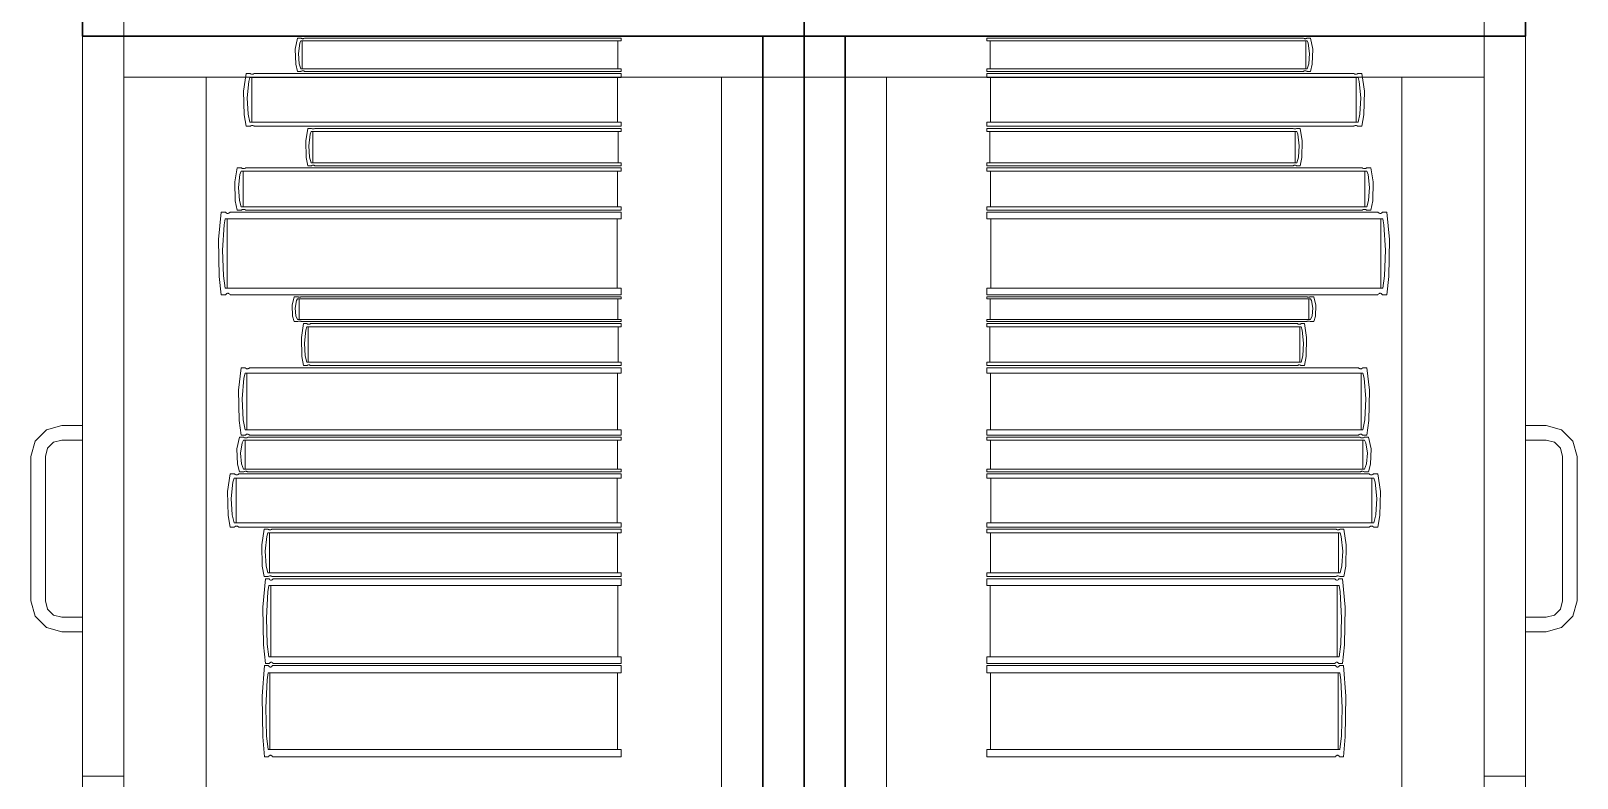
# Model space of a CAD drawing. Header units: inches. Extents: x -38 to 5698, y -33 to 92.
# Drawn here: x 110.188 to 110.938, y 11.752 to 12.115 of the extents above; entities that cross this region are included whole.
import ezdxf

# ---------------------------------------------------------------- set-up
doc = ezdxf.new("R2010")
doc.units = ezdxf.units.IN
doc.header["$MEASUREMENT"] = 0
doc.set_wipeout_variables(frame=1)
doc.linetypes.add('Wipeout_Contour', pattern=[1, 0, -1])
doc.layers.add('Interior - Mobiliario', color=7, linetype='Continuous')

msp = doc.modelspace()

# ---------------------------------------------------------------- linework, layer by layer
at = {"layer": 'Interior - Mobiliario', "color": 175, "linetype": 'Continuous', "lineweight": 13}
for p, q in [((110.23316, 10.65244), (110.23316, 12.11244)), ((110.23316, 12.11244), (110.54316, 12.11244)), ((110.31659, 12.09886), (110.3164, 12.10606)), ((110.54316, 12.11244), (110.54316, 10.65244)), ((110.58316, 12.11244), (110.58316, 10.65244)), ((110.89316, 12.11244), (110.58316, 12.11244)), ((110.80973, 12.09886), (110.80992, 12.10606)), ((110.89316, 10.65244), (110.89316, 12.11244)), ((110.31745, 12.09532), (110.31659, 12.09886)), ((110.3179, 12.10398), (110.3183, 12.09902)), ((110.3183, 12.09902), (110.31902, 12.09661)), ((110.80802, 12.09902), (110.8073, 12.09661)), ((110.80842, 12.10398), (110.80802, 12.09902)), ((110.80887, 12.09532), (110.80973, 12.09886)), ((110.23316, 10.67244), (110.23316, 12.09244)), ((110.23316, 12.09244), (110.27316, 12.09244)), ((110.27316, 12.09244), (110.52316, 12.09244)), ((110.27316, 12.09244), (110.27316, 10.67244)), ((110.29129, 12.08577), (110.29252, 12.09432)), ((110.29252, 12.09432), (110.29449, 12.09432)), ((110.2938, 12.09032), (110.29304, 12.08246)), ((110.29434, 12.09227), (110.2938, 12.09032)), ((110.4745, 12.09227), (110.29434, 12.09227)), ((110.29449, 12.09432), (110.29464, 12.09418)), ((110.29464, 12.09418), (110.29488, 12.09404)), ((110.29488, 12.09404), (110.29513, 12.09394)), ((110.29513, 12.09394), (110.2954, 12.09389)), ((110.29525, 12.07072), (110.29525, 12.09227)), ((110.2954, 12.09389), (110.29567, 12.0939)), ((110.29567, 12.0939), (110.29593, 12.09396)), ((110.29593, 12.09396), (110.29618, 12.09407)), ((110.29618, 12.09407), (110.29641, 12.09422)), ((110.29641, 12.09422), (110.29651, 12.09432)), ((110.29651, 12.09432), (110.4745, 12.09432)), ((110.31916, 12.09532), (110.31745, 12.09532)), ((110.31902, 12.09661), (110.4745, 12.09661)), ((110.31924, 12.09538), (110.31916, 12.09532)), ((110.31944, 12.09548), (110.31924, 12.09538)), ((110.31966, 12.09555), (110.31944, 12.09548)), ((110.31989, 12.09559), (110.31966, 12.09555)), ((110.32012, 12.09559), (110.31989, 12.09559)), ((110.32035, 12.09556), (110.32012, 12.09559)), ((110.32057, 12.0955), (110.32035, 12.09556)), ((110.32077, 12.09541), (110.32057, 12.0955)), ((110.3209, 12.09532), (110.32077, 12.09541)), ((110.4745, 12.09532), (110.3209, 12.09532)), ((110.47268, 12.09227), (110.47268, 12.07072)), ((110.4745, 12.09661), (110.4745, 12.09532)), ((110.4745, 12.09432), (110.4745, 12.09227)), ((110.52316, 10.67244), (110.52316, 12.09244)), ((110.60316, 10.67244), (110.60316, 12.09244)), ((110.85316, 12.09244), (110.60316, 12.09244)), ((110.8073, 12.09661), (110.65182, 12.09661)), ((110.65182, 12.09661), (110.65182, 12.09532)), ((110.65182, 12.09532), (110.80542, 12.09532)), ((110.82981, 12.09432), (110.65182, 12.09432)), ((110.65182, 12.09432), (110.65182, 12.09227)), ((110.65182, 12.09227), (110.83198, 12.09227)), ((110.65364, 12.09227), (110.65364, 12.07072)), ((110.80542, 12.09532), (110.80555, 12.09541)), ((110.80555, 12.09541), (110.80575, 12.0955)), ((110.80575, 12.0955), (110.80597, 12.09556)), ((110.80597, 12.09556), (110.8062, 12.09559)), ((110.8062, 12.09559), (110.80643, 12.09559)), ((110.80643, 12.09559), (110.80666, 12.09555)), ((110.80666, 12.09555), (110.80688, 12.09548)), ((110.80688, 12.09548), (110.80708, 12.09538)), ((110.80708, 12.09538), (110.80716, 12.09532)), ((110.80716, 12.09532), (110.80887, 12.09532)), ((110.82991, 12.09422), (110.82981, 12.09432)), ((110.83014, 12.09407), (110.82991, 12.09422)), ((110.83039, 12.09396), (110.83014, 12.09407)), ((110.83065, 12.0939), (110.83039, 12.09396)), ((110.83092, 12.09389), (110.83065, 12.0939)), ((110.83119, 12.09394), (110.83092, 12.09389)), ((110.83107, 12.07072), (110.83107, 12.09227)), ((110.83144, 12.09404), (110.83119, 12.09394)), ((110.83168, 12.09418), (110.83144, 12.09404)), ((110.83183, 12.09432), (110.83168, 12.09418)), ((110.8338, 12.09432), (110.83183, 12.09432)), ((110.83198, 12.09227), (110.83252, 12.09032)), ((110.83252, 12.09032), (110.83328, 12.08246)), ((110.83503, 12.08577), (110.8338, 12.09432)), ((110.89316, 12.09244), (110.85316, 12.09244)), ((110.85316, 12.09244), (110.85316, 10.67244)), ((110.89316, 10.67244), (110.89316, 12.09244)), ((110.29152, 12.07429), (110.29129, 12.08577)), ((110.8348, 12.07429), (110.83503, 12.08577)), ((110.29304, 12.08246), (110.2935, 12.07456)), ((110.83328, 12.08246), (110.83282, 12.07456)), ((110.29252, 12.06867), (110.29152, 12.07429)), ((110.29449, 12.06867), (110.29252, 12.06867)), ((110.2935, 12.07456), (110.29434, 12.07072)), ((110.29434, 12.07072), (110.4745, 12.07072)), ((110.2946, 12.06877), (110.29449, 12.06867)), ((110.29483, 12.06892), (110.2946, 12.06877)), ((110.29508, 12.06903), (110.29483, 12.06892)), ((110.29534, 12.06909), (110.29508, 12.06903)), ((110.29561, 12.0691), (110.29534, 12.06909)), ((110.29587, 12.06905), (110.29561, 12.0691)), ((110.29613, 12.06895), (110.29587, 12.06905)), ((110.29636, 12.06881), (110.29613, 12.06895)), ((110.29651, 12.06867), (110.29636, 12.06881)), ((110.4745, 12.06867), (110.29651, 12.06867)), ((110.32153, 12.0616), (110.32255, 12.06767)), ((110.32255, 12.06767), (110.3242, 12.06767)), ((110.3242, 12.06767), (110.32433, 12.06757)), ((110.32433, 12.06757), (110.32452, 12.06747)), ((110.32561, 12.06749), (110.3258, 12.0676)), ((110.3258, 12.0676), (110.32589, 12.06767)), ((110.32589, 12.06767), (110.4745, 12.06767)), ((110.4745, 12.07072), (110.4745, 12.06867)), ((110.4745, 12.06767), (110.4745, 12.06621)), ((110.83198, 12.07072), (110.65182, 12.07072)), ((110.65182, 12.07072), (110.65182, 12.06867)), ((110.65182, 12.06867), (110.82981, 12.06867)), ((110.80043, 12.06767), (110.65182, 12.06767)), ((110.65182, 12.06767), (110.65182, 12.06621)), ((110.80052, 12.0676), (110.80043, 12.06767)), ((110.80071, 12.06749), (110.80052, 12.0676)), ((110.80199, 12.06757), (110.8018, 12.06747)), ((110.80212, 12.06767), (110.80199, 12.06757)), ((110.80377, 12.06767), (110.80212, 12.06767)), ((110.80479, 12.0616), (110.80377, 12.06767)), ((110.82981, 12.06867), (110.82996, 12.06881)), ((110.82996, 12.06881), (110.83019, 12.06895)), ((110.83019, 12.06895), (110.83045, 12.06905)), ((110.83045, 12.06905), (110.83071, 12.0691)), ((110.83071, 12.0691), (110.83098, 12.06909)), ((110.83098, 12.06909), (110.83124, 12.06903)), ((110.83124, 12.06903), (110.83149, 12.06892)), ((110.83149, 12.06892), (110.83172, 12.06877)), ((110.83172, 12.06877), (110.83183, 12.06867)), ((110.83183, 12.06867), (110.8338, 12.06867)), ((110.83282, 12.07456), (110.83198, 12.07072)), ((110.8338, 12.06867), (110.8348, 12.07429)), ((110.32172, 12.05346), (110.32153, 12.0616)), ((110.32362, 12.06483), (110.32299, 12.05925)), ((110.32407, 12.06621), (110.32362, 12.06483)), ((110.4745, 12.06621), (110.32407, 12.06621)), ((110.32452, 12.06747), (110.32474, 12.0674)), ((110.32474, 12.0674), (110.32496, 12.06736)), ((110.32483, 12.05093), (110.32483, 12.06621)), ((110.32496, 12.06736), (110.32518, 12.06737)), ((110.32518, 12.06737), (110.3254, 12.06741)), ((110.3254, 12.06741), (110.32561, 12.06749)), ((110.47298, 12.06621), (110.47298, 12.05093)), ((110.65182, 12.06621), (110.80225, 12.06621)), ((110.65334, 12.06621), (110.65334, 12.05093)), ((110.80092, 12.06741), (110.80071, 12.06749)), ((110.80114, 12.06737), (110.80092, 12.06741)), ((110.80136, 12.06736), (110.80114, 12.06737)), ((110.80158, 12.0674), (110.80136, 12.06736)), ((110.80149, 12.05093), (110.80149, 12.06621)), ((110.8018, 12.06747), (110.80158, 12.0674)), ((110.80225, 12.06621), (110.8027, 12.06483)), ((110.8027, 12.06483), (110.80333, 12.05925)), ((110.8046, 12.05346), (110.80479, 12.0616)), ((110.32255, 12.04947), (110.32172, 12.05346)), ((110.32299, 12.05925), (110.32337, 12.05365)), ((110.32337, 12.05365), (110.32407, 12.05093)), ((110.80295, 12.05365), (110.80225, 12.05093)), ((110.80333, 12.05925), (110.80295, 12.05365)), ((110.80377, 12.04947), (110.8046, 12.05346)), ((110.28701, 12.04165), (110.28826, 12.04847)), ((110.28826, 12.04847), (110.29029, 12.04847)), ((110.28957, 12.04529), (110.2888, 12.03902)), ((110.29013, 12.04684), (110.28957, 12.04529)), ((110.4745, 12.04684), (110.29013, 12.04684)), ((110.29029, 12.04847), (110.29044, 12.04836)), ((110.29044, 12.04836), (110.29068, 12.04825)), ((110.29068, 12.04825), (110.29094, 12.04817)), ((110.29094, 12.04817), (110.29121, 12.04813)), ((110.29106, 12.02966), (110.29106, 12.04684)), ((110.29121, 12.04813), (110.29149, 12.04814)), ((110.29149, 12.04814), (110.29176, 12.04818)), ((110.29176, 12.04818), (110.29201, 12.04827)), ((110.29201, 12.04827), (110.29225, 12.0484)), ((110.29225, 12.0484), (110.29235, 12.04847)), ((110.29235, 12.04847), (110.4745, 12.04847)), ((110.3242, 12.04947), (110.32255, 12.04947)), ((110.32407, 12.05093), (110.4745, 12.05093)), ((110.32429, 12.04954), (110.3242, 12.04947)), ((110.32448, 12.04966), (110.32429, 12.04954)), ((110.32469, 12.04973), (110.32448, 12.04966)), ((110.32491, 12.04977), (110.32469, 12.04973)), ((110.32513, 12.04978), (110.32491, 12.04977)), ((110.32535, 12.04975), (110.32513, 12.04978)), ((110.32556, 12.04968), (110.32535, 12.04975)), ((110.32576, 12.04957), (110.32556, 12.04968)), ((110.32589, 12.04947), (110.32576, 12.04957)), ((110.4745, 12.04947), (110.32589, 12.04947)), ((110.47264, 12.04684), (110.47264, 12.02966)), ((110.4745, 12.05093), (110.4745, 12.04947)), ((110.4745, 12.04847), (110.4745, 12.04684)), ((110.80225, 12.05093), (110.65182, 12.05093)), ((110.65182, 12.05093), (110.65182, 12.04947)), ((110.65182, 12.04947), (110.80043, 12.04947)), ((110.83397, 12.04847), (110.65182, 12.04847)), ((110.65182, 12.04847), (110.65182, 12.04684)), ((110.65182, 12.04684), (110.83619, 12.04684)), ((110.65368, 12.04684), (110.65368, 12.02966)), ((110.80043, 12.04947), (110.80056, 12.04957)), ((110.80056, 12.04957), (110.80076, 12.04968)), ((110.80076, 12.04968), (110.80097, 12.04975)), ((110.80097, 12.04975), (110.80119, 12.04978)), ((110.80119, 12.04978), (110.80141, 12.04977)), ((110.80141, 12.04977), (110.80163, 12.04973)), ((110.80163, 12.04973), (110.80184, 12.04966)), ((110.80184, 12.04966), (110.80203, 12.04954)), ((110.80203, 12.04954), (110.80212, 12.04947)), ((110.80212, 12.04947), (110.80377, 12.04947)), ((110.83407, 12.0484), (110.83397, 12.04847)), ((110.83431, 12.04827), (110.83407, 12.0484)), ((110.83456, 12.04818), (110.83431, 12.04827)), ((110.83483, 12.04814), (110.83456, 12.04818)), ((110.83511, 12.04813), (110.83483, 12.04814)), ((110.83538, 12.04817), (110.83511, 12.04813)), ((110.83526, 12.02966), (110.83526, 12.04684)), ((110.83564, 12.04825), (110.83538, 12.04817)), ((110.83588, 12.04836), (110.83564, 12.04825)), ((110.83603, 12.04847), (110.83588, 12.04836)), ((110.83806, 12.04847), (110.83603, 12.04847)), ((110.83619, 12.04684), (110.83675, 12.04529)), ((110.83675, 12.04529), (110.83752, 12.03902)), ((110.83931, 12.04165), (110.83806, 12.04847)), ((110.28724, 12.03251), (110.28701, 12.04165)), ((110.2888, 12.03902), (110.28927, 12.03272)), ((110.83752, 12.03902), (110.83705, 12.03272)), ((110.83908, 12.03251), (110.83931, 12.04165)), ((110.28826, 12.02802), (110.28724, 12.03251)), ((110.28927, 12.03272), (110.29013, 12.02966)), ((110.83705, 12.03272), (110.83619, 12.02966)), ((110.83806, 12.02802), (110.83908, 12.03251)), ((110.27919, 12.01367), (110.28049, 12.02702)), ((110.28049, 12.02702), (110.2826, 12.02702)), ((110.28243, 12.02382), (110.28186, 12.02078)), ((110.4745, 12.02382), (110.28243, 12.02382)), ((110.2826, 12.02702), (110.28276, 12.02681)), ((110.28276, 12.02681), (110.28301, 12.02658)), ((110.28301, 12.02658), (110.28328, 12.02643)), ((110.28328, 12.02643), (110.28357, 12.02636)), ((110.2834, 11.99018), (110.2834, 12.02382)), ((110.28357, 12.02636), (110.28385, 12.02636)), ((110.28385, 12.02636), (110.28413, 12.02646)), ((110.28413, 12.02646), (110.2844, 12.02663)), ((110.2844, 12.02663), (110.28464, 12.02687)), ((110.28464, 12.02687), (110.28475, 12.02702)), ((110.28475, 12.02702), (110.4745, 12.02702)), ((110.29029, 12.02802), (110.28826, 12.02802)), ((110.29013, 12.02966), (110.4745, 12.02966)), ((110.29039, 12.0281), (110.29029, 12.02802)), ((110.29063, 12.02823), (110.29039, 12.0281)), ((110.29088, 12.02832), (110.29063, 12.02823)), ((110.29115, 12.02836), (110.29088, 12.02832)), ((110.29143, 12.02837), (110.29115, 12.02836)), ((110.2917, 12.02833), (110.29143, 12.02837)), ((110.29196, 12.02825), (110.2917, 12.02833)), ((110.2922, 12.02813), (110.29196, 12.02825)), ((110.29235, 12.02802), (110.2922, 12.02813)), ((110.4745, 12.02802), (110.29235, 12.02802)), ((110.47256, 12.02382), (110.47256, 11.99018)), ((110.4745, 12.02966), (110.4745, 12.02802)), ((110.4745, 12.02702), (110.4745, 12.02382)), ((110.83619, 12.02966), (110.65182, 12.02966)), ((110.65182, 12.02966), (110.65182, 12.02802)), ((110.65182, 12.02802), (110.83397, 12.02802)), ((110.84157, 12.02702), (110.65182, 12.02702)), ((110.65182, 12.02702), (110.65182, 12.02382)), ((110.65182, 12.02382), (110.84389, 12.02382)), ((110.65376, 12.02382), (110.65376, 11.99018)), ((110.83397, 12.02802), (110.83412, 12.02813)), ((110.83412, 12.02813), (110.83436, 12.02825)), ((110.83436, 12.02825), (110.83462, 12.02833)), ((110.83462, 12.02833), (110.83489, 12.02837)), ((110.83489, 12.02837), (110.83517, 12.02836)), ((110.83517, 12.02836), (110.83544, 12.02832)), ((110.83544, 12.02832), (110.83569, 12.02823)), ((110.83569, 12.02823), (110.83593, 12.0281)), ((110.83593, 12.0281), (110.83603, 12.02802)), ((110.83603, 12.02802), (110.83806, 12.02802)), ((110.84168, 12.02687), (110.84157, 12.02702)), ((110.84192, 12.02663), (110.84168, 12.02687)), ((110.84219, 12.02646), (110.84192, 12.02663)), ((110.84247, 12.02636), (110.84219, 12.02646)), ((110.84275, 12.02636), (110.84247, 12.02636)), ((110.84304, 12.02643), (110.84275, 12.02636)), ((110.84292, 11.99018), (110.84292, 12.02382)), ((110.84331, 12.02658), (110.84304, 12.02643)), ((110.84356, 12.02681), (110.84331, 12.02658)), ((110.84372, 12.02702), (110.84356, 12.02681)), ((110.84583, 12.02702), (110.84372, 12.02702)), ((110.84389, 12.02382), (110.84446, 12.02078)), ((110.84713, 12.01367), (110.84583, 12.02702)), ((110.28186, 12.02078), (110.28105, 12.0085)), ((110.84446, 12.02078), (110.84527, 12.0085)), ((110.27943, 11.99576), (110.27919, 12.01367)), ((110.28105, 12.0085), (110.28154, 11.99617)), ((110.84527, 12.0085), (110.84478, 11.99617)), ((110.84689, 11.99576), (110.84713, 12.01367)), ((110.28049, 11.98697), (110.27943, 11.99576)), ((110.28154, 11.99617), (110.28243, 11.99018)), ((110.84478, 11.99617), (110.84389, 11.99018)), ((110.84583, 11.98697), (110.84689, 11.99576)), ((110.2826, 11.98697), (110.28049, 11.98697)), ((110.28243, 11.99018), (110.4745, 11.99018)), ((110.28271, 11.98713), (110.2826, 11.98697)), ((110.28296, 11.98737), (110.28271, 11.98713)), ((110.28322, 11.98754), (110.28296, 11.98737)), ((110.2835, 11.98763), (110.28322, 11.98754)), ((110.28379, 11.98764), (110.2835, 11.98763)), ((110.28407, 11.98757), (110.28379, 11.98764)), ((110.28434, 11.98742), (110.28407, 11.98757)), ((110.28459, 11.98719), (110.28434, 11.98742)), ((110.28475, 11.98697), (110.28459, 11.98719)), ((110.4745, 11.98697), (110.28475, 11.98697)), ((110.31481, 11.98196), (110.31588, 11.98597)), ((110.31588, 11.98597), (110.3176, 11.98597)), ((110.31746, 11.98501), (110.31699, 11.9841)), ((110.4745, 11.98501), (110.31746, 11.98501)), ((110.3176, 11.98597), (110.31773, 11.98591)), ((110.31773, 11.98591), (110.31794, 11.98584)), ((110.31794, 11.98584), (110.31816, 11.98579)), ((110.31816, 11.98579), (110.31839, 11.98577)), ((110.31826, 11.9749), (110.31826, 11.98501)), ((110.31839, 11.98577), (110.31862, 11.98577)), ((110.31862, 11.98577), (110.31885, 11.9858)), ((110.31885, 11.9858), (110.31907, 11.98585)), ((110.31907, 11.98585), (110.31927, 11.98592)), ((110.31927, 11.98592), (110.31936, 11.98597)), ((110.31936, 11.98597), (110.4745, 11.98597)), ((110.47292, 11.98501), (110.47292, 11.9749)), ((110.4745, 11.99018), (110.4745, 11.98697)), ((110.4745, 11.98597), (110.4745, 11.98501)), ((110.84389, 11.99018), (110.65182, 11.99018)), ((110.65182, 11.99018), (110.65182, 11.98697)), ((110.65182, 11.98697), (110.84157, 11.98697)), ((110.80696, 11.98597), (110.65182, 11.98597)), ((110.65182, 11.98597), (110.65182, 11.98501)), ((110.65182, 11.98501), (110.80886, 11.98501)), ((110.6534, 11.98501), (110.6534, 11.9749)), ((110.80705, 11.98592), (110.80696, 11.98597)), ((110.80725, 11.98585), (110.80705, 11.98592)), ((110.80747, 11.9858), (110.80725, 11.98585)), ((110.8077, 11.98577), (110.80747, 11.9858)), ((110.80793, 11.98577), (110.8077, 11.98577)), ((110.80816, 11.98579), (110.80793, 11.98577)), ((110.80806, 11.9749), (110.80806, 11.98501)), ((110.80838, 11.98584), (110.80816, 11.98579)), ((110.80859, 11.98591), (110.80838, 11.98584)), ((110.80872, 11.98597), (110.80859, 11.98591)), ((110.81044, 11.98597), (110.80872, 11.98597)), ((110.80886, 11.98501), (110.80933, 11.9841)), ((110.81151, 11.98196), (110.81044, 11.98597)), ((110.84157, 11.98697), (110.84173, 11.98719)), ((110.84173, 11.98719), (110.84198, 11.98742)), ((110.84198, 11.98742), (110.84225, 11.98757)), ((110.84225, 11.98757), (110.84253, 11.98764)), ((110.84253, 11.98764), (110.84282, 11.98763)), ((110.84282, 11.98763), (110.8431, 11.98754)), ((110.8431, 11.98754), (110.84336, 11.98737)), ((110.84336, 11.98737), (110.84361, 11.98713)), ((110.84361, 11.98713), (110.84372, 11.98697)), ((110.84372, 11.98697), (110.84583, 11.98697)), ((110.31501, 11.97657), (110.31481, 11.98196)), ((110.31699, 11.9841), (110.31633, 11.9804)), ((110.31633, 11.9804), (110.31673, 11.9767)), ((110.80933, 11.9841), (110.80999, 11.9804)), ((110.80999, 11.9804), (110.80959, 11.9767)), ((110.81131, 11.97657), (110.81151, 11.98196)), ((110.31588, 11.97393), (110.31501, 11.97657)), ((110.3176, 11.97393), (110.31588, 11.97393)), ((110.31673, 11.9767), (110.31746, 11.9749)), ((110.31746, 11.9749), (110.4745, 11.9749)), ((110.31769, 11.97398), (110.3176, 11.97393)), ((110.31789, 11.97405), (110.31769, 11.97398)), ((110.31811, 11.9741), (110.31789, 11.97405)), ((110.31834, 11.97413), (110.31811, 11.9741)), ((110.31857, 11.97413), (110.31834, 11.97413)), ((110.3188, 11.97411), (110.31857, 11.97413)), ((110.31902, 11.97407), (110.3188, 11.97411)), ((110.31923, 11.974), (110.31902, 11.97407)), ((110.31936, 11.97393), (110.31923, 11.974)), ((110.31935, 11.96614), (110.32039, 11.97293)), ((110.4745, 11.97393), (110.31936, 11.97393)), ((110.32039, 11.97293), (110.32206, 11.97293)), ((110.32193, 11.9713), (110.32147, 11.96976)), ((110.4745, 11.9713), (110.32193, 11.9713)), ((110.32206, 11.97293), (110.32219, 11.97282)), ((110.32219, 11.97282), (110.32239, 11.97271)), ((110.32239, 11.97271), (110.32261, 11.97263)), ((110.32261, 11.97263), (110.32283, 11.97259)), ((110.3227, 11.95418), (110.3227, 11.9713)), ((110.32283, 11.97259), (110.32306, 11.9726)), ((110.32306, 11.9726), (110.32328, 11.97264)), ((110.32328, 11.97264), (110.32349, 11.97273)), ((110.32349, 11.97273), (110.32369, 11.97285)), ((110.32369, 11.97285), (110.32377, 11.97293)), ((110.32377, 11.97293), (110.4745, 11.97293)), ((110.47296, 11.9713), (110.47296, 11.95418)), ((110.4745, 11.9749), (110.4745, 11.97393)), ((110.4745, 11.97293), (110.4745, 11.9713)), ((110.80886, 11.9749), (110.65182, 11.9749)), ((110.65182, 11.9749), (110.65182, 11.97393)), ((110.65182, 11.97393), (110.80696, 11.97393)), ((110.80255, 11.97293), (110.65182, 11.97293)), ((110.65182, 11.97293), (110.65182, 11.9713)), ((110.65182, 11.9713), (110.80439, 11.9713)), ((110.65336, 11.9713), (110.65336, 11.95418)), ((110.80263, 11.97285), (110.80255, 11.97293)), ((110.80283, 11.97273), (110.80263, 11.97285)), ((110.80304, 11.97264), (110.80283, 11.97273)), ((110.80326, 11.9726), (110.80304, 11.97264)), ((110.80349, 11.97259), (110.80326, 11.9726)), ((110.80371, 11.97263), (110.80349, 11.97259)), ((110.80362, 11.95418), (110.80362, 11.9713)), ((110.80393, 11.97271), (110.80371, 11.97263)), ((110.80413, 11.97282), (110.80393, 11.97271)), ((110.80426, 11.97293), (110.80413, 11.97282)), ((110.80593, 11.97293), (110.80426, 11.97293)), ((110.80439, 11.9713), (110.80485, 11.96976)), ((110.80697, 11.96614), (110.80593, 11.97293)), ((110.80696, 11.97393), (110.80709, 11.974)), ((110.80709, 11.974), (110.8073, 11.97407)), ((110.8073, 11.97407), (110.80752, 11.97411)), ((110.80752, 11.97411), (110.80775, 11.97413)), ((110.80775, 11.97413), (110.80798, 11.97413)), ((110.80798, 11.97413), (110.80821, 11.9741)), ((110.80821, 11.9741), (110.80843, 11.97405)), ((110.80843, 11.97405), (110.80863, 11.97398)), ((110.80863, 11.97398), (110.80872, 11.97393)), ((110.80872, 11.97393), (110.81044, 11.97393)), ((110.80959, 11.9767), (110.80886, 11.9749)), ((110.81044, 11.97393), (110.81131, 11.97657)), ((110.31955, 11.95702), (110.31935, 11.96614)), ((110.32147, 11.96976), (110.32083, 11.96351)), ((110.32083, 11.96351), (110.32122, 11.95724)), ((110.80485, 11.96976), (110.80549, 11.96351)), ((110.80549, 11.96351), (110.8051, 11.95724)), ((110.80677, 11.95702), (110.80697, 11.96614)), ((110.32039, 11.95255), (110.31955, 11.95702)), ((110.32122, 11.95724), (110.32193, 11.95418)), ((110.8051, 11.95724), (110.80439, 11.95418)), ((110.80593, 11.95255), (110.80677, 11.95702)), ((110.28892, 11.94062), (110.29016, 11.95155)), ((110.29016, 11.95155), (110.29217, 11.95155)), ((110.29201, 11.94893), (110.29146, 11.94644)), ((110.4745, 11.94893), (110.29201, 11.94893)), ((110.29217, 11.95155), (110.29232, 11.95138)), ((110.29232, 11.95138), (110.29256, 11.95119)), ((110.29256, 11.95119), (110.29281, 11.95107)), ((110.29281, 11.95107), (110.29308, 11.95101)), ((110.29293, 11.92138), (110.29293, 11.94893)), ((110.29308, 11.95101), (110.29335, 11.95101)), ((110.29335, 11.95101), (110.29362, 11.95109)), ((110.29362, 11.95109), (110.29387, 11.95123)), ((110.29387, 11.95123), (110.29411, 11.95143)), ((110.29411, 11.95143), (110.29421, 11.95155)), ((110.29421, 11.95155), (110.4745, 11.95155)), ((110.32206, 11.95255), (110.32039, 11.95255)), ((110.32193, 11.95418), (110.4745, 11.95418)), ((110.32215, 11.95263), (110.32206, 11.95255)), ((110.32235, 11.95276), (110.32215, 11.95263)), ((110.32256, 11.95284), (110.32235, 11.95276)), ((110.32278, 11.95289), (110.32256, 11.95284)), ((110.32301, 11.95289), (110.32278, 11.95289)), ((110.32323, 11.95286), (110.32301, 11.95289)), ((110.32345, 11.95278), (110.32323, 11.95286)), ((110.32365, 11.95266), (110.32345, 11.95278)), ((110.32377, 11.95255), (110.32365, 11.95266)), ((110.4745, 11.95255), (110.32377, 11.95255)), ((110.47266, 11.94893), (110.47266, 11.92138)), ((110.4745, 11.95418), (110.4745, 11.95255)), ((110.4745, 11.95155), (110.4745, 11.94893)), ((110.80439, 11.95418), (110.65182, 11.95418)), ((110.65182, 11.95418), (110.65182, 11.95255)), ((110.65182, 11.95255), (110.80255, 11.95255)), ((110.83211, 11.95155), (110.65182, 11.95155)), ((110.65182, 11.95155), (110.65182, 11.94893)), ((110.65182, 11.94893), (110.83431, 11.94893)), ((110.65366, 11.94893), (110.65366, 11.92138)), ((110.80255, 11.95255), (110.80267, 11.95266)), ((110.80267, 11.95266), (110.80287, 11.95278)), ((110.80287, 11.95278), (110.80309, 11.95286)), ((110.80309, 11.95286), (110.80331, 11.95289)), ((110.80331, 11.95289), (110.80354, 11.95289)), ((110.80354, 11.95289), (110.80376, 11.95284)), ((110.80376, 11.95284), (110.80397, 11.95276)), ((110.80397, 11.95276), (110.80417, 11.95263)), ((110.80417, 11.95263), (110.80426, 11.95255)), ((110.80426, 11.95255), (110.80593, 11.95255)), ((110.83221, 11.95143), (110.83211, 11.95155)), ((110.83245, 11.95123), (110.83221, 11.95143)), ((110.8327, 11.95109), (110.83245, 11.95123)), ((110.83297, 11.95101), (110.8327, 11.95109)), ((110.83324, 11.95101), (110.83297, 11.95101)), ((110.83351, 11.95107), (110.83324, 11.95101)), ((110.83339, 11.92138), (110.83339, 11.94893)), ((110.83376, 11.95119), (110.83351, 11.95107)), ((110.834, 11.95138), (110.83376, 11.95119)), ((110.83415, 11.95155), (110.834, 11.95138)), ((110.83616, 11.95155), (110.83415, 11.95155)), ((110.83431, 11.94893), (110.83486, 11.94644)), ((110.8374, 11.94062), (110.83616, 11.95155)), ((110.28915, 11.92595), (110.28892, 11.94062)), ((110.29146, 11.94644), (110.29069, 11.93639)), ((110.83486, 11.94644), (110.83563, 11.93639)), ((110.83717, 11.92595), (110.8374, 11.94062)), ((110.29069, 11.93639), (110.29116, 11.92629)), ((110.83563, 11.93639), (110.83516, 11.92629)), ((110.29016, 11.91876), (110.28915, 11.92595)), ((110.29116, 11.92629), (110.29201, 11.92138)), ((110.83516, 11.92629), (110.83431, 11.92138)), ((110.83616, 11.91876), (110.83717, 11.92595)), ((110.19017, 11.91594), (110.19566, 11.92143)), ((110.19566, 11.92143), (110.20316, 11.92344)), ((110.20316, 11.92344), (110.21316, 11.92344)), ((110.21316, 11.92344), (110.21316, 11.91644)), ((110.2881, 11.91216), (110.28935, 11.91776)), ((110.28935, 11.91776), (110.29136, 11.91776)), ((110.29217, 11.91876), (110.29016, 11.91876)), ((110.29136, 11.91776), (110.29151, 11.91767)), ((110.29151, 11.91767), (110.29175, 11.91757)), ((110.29175, 11.91757), (110.29201, 11.91751)), ((110.29201, 11.92138), (110.4745, 11.92138)), ((110.29201, 11.91751), (110.29228, 11.91748)), ((110.29227, 11.91888), (110.29217, 11.91876)), ((110.2925, 11.91908), (110.29227, 11.91888)), ((110.29276, 11.91922), (110.2925, 11.91908)), ((110.29255, 11.91748), (110.29282, 11.91752)), ((110.29302, 11.9193), (110.29276, 11.91922)), ((110.29282, 11.91752), (110.29307, 11.91759)), ((110.29329, 11.9193), (110.29302, 11.9193)), ((110.29307, 11.91759), (110.29331, 11.91769)), ((110.29356, 11.91924), (110.29329, 11.9193)), ((110.29331, 11.91769), (110.29341, 11.91776)), ((110.29341, 11.91776), (110.4745, 11.91776)), ((110.29382, 11.91912), (110.29356, 11.91924)), ((110.29406, 11.91893), (110.29382, 11.91912)), ((110.29421, 11.91876), (110.29406, 11.91893)), ((110.4745, 11.91876), (110.29421, 11.91876)), ((110.4745, 11.92138), (110.4745, 11.91876)), ((110.4745, 11.91776), (110.4745, 11.91641)), ((110.83431, 11.92138), (110.65182, 11.92138)), ((110.65182, 11.92138), (110.65182, 11.91876)), ((110.65182, 11.91876), (110.83211, 11.91876)), ((110.83291, 11.91776), (110.65182, 11.91776)), ((110.65182, 11.91776), (110.65182, 11.91641)), ((110.83211, 11.91876), (110.83226, 11.91893)), ((110.83226, 11.91893), (110.8325, 11.91912)), ((110.8325, 11.91912), (110.83276, 11.91924)), ((110.83276, 11.91924), (110.83303, 11.9193)), ((110.83301, 11.91769), (110.83291, 11.91776)), ((110.83325, 11.91759), (110.83301, 11.91769)), ((110.83303, 11.9193), (110.8333, 11.9193)), ((110.8335, 11.91752), (110.83325, 11.91759)), ((110.8333, 11.9193), (110.83356, 11.91922)), ((110.83377, 11.91748), (110.8335, 11.91752)), ((110.83356, 11.91922), (110.83382, 11.91908)), ((110.83382, 11.91908), (110.83405, 11.91888)), ((110.83431, 11.91751), (110.83404, 11.91748)), ((110.83405, 11.91888), (110.83415, 11.91876)), ((110.83415, 11.91876), (110.83616, 11.91876)), ((110.83457, 11.91757), (110.83431, 11.91751)), ((110.83481, 11.91767), (110.83457, 11.91757)), ((110.83496, 11.91776), (110.83481, 11.91767)), ((110.83697, 11.91776), (110.83496, 11.91776)), ((110.83822, 11.91216), (110.83697, 11.91776)), ((110.92316, 11.92344), (110.91316, 11.92344)), ((110.91316, 11.92344), (110.91316, 11.91644)), ((110.93066, 11.92143), (110.92316, 11.92344)), ((110.93615, 11.91594), (110.93066, 11.92143)), ((110.18816, 11.90844), (110.19017, 11.91594)), ((110.19623, 11.91244), (110.19516, 11.90844)), ((110.19916, 11.91537), (110.19623, 11.91244)), ((110.20316, 11.91644), (110.19916, 11.91537)), ((110.21316, 11.91644), (110.20316, 11.91644)), ((110.28833, 11.90467), (110.2881, 11.91216)), ((110.29065, 11.91514), (110.28988, 11.91)), ((110.28988, 11.91), (110.29035, 11.90484)), ((110.2912, 11.91641), (110.29065, 11.91514)), ((110.4745, 11.91641), (110.2912, 11.91641)), ((110.29212, 11.90233), (110.29212, 11.91641)), ((110.29228, 11.91748), (110.29255, 11.91748)), ((110.47265, 11.91641), (110.47265, 11.90233)), ((110.65182, 11.91641), (110.83512, 11.91641)), ((110.65367, 11.91641), (110.65367, 11.90233)), ((110.83404, 11.91748), (110.83377, 11.91748)), ((110.8342, 11.90233), (110.8342, 11.91641)), ((110.83512, 11.91641), (110.83567, 11.91514)), ((110.83567, 11.91514), (110.83644, 11.91)), ((110.83644, 11.91), (110.83597, 11.90484)), ((110.83799, 11.90467), (110.83822, 11.91216)), ((110.91316, 11.91644), (110.92316, 11.91644)), ((110.92316, 11.91644), (110.92716, 11.91537)), ((110.92716, 11.91537), (110.93009, 11.91244)), ((110.93009, 11.91244), (110.93116, 11.90844)), ((110.93816, 11.90844), (110.93615, 11.91594)), ((110.18816, 11.83844), (110.18816, 11.90844)), ((110.19516, 11.90844), (110.19516, 11.83844)), ((110.28935, 11.90099), (110.28833, 11.90467)), ((110.29035, 11.90484), (110.2912, 11.90233)), ((110.83597, 11.90484), (110.83512, 11.90233)), ((110.83697, 11.90099), (110.83799, 11.90467)), ((110.93116, 11.90844), (110.93116, 11.83844)), ((110.93816, 11.83844), (110.93816, 11.90844)), ((110.28353, 11.89141), (110.2848, 11.89999)), ((110.2848, 11.89999), (110.28687, 11.89999)), ((110.28614, 11.89598), (110.28535, 11.88809)), ((110.2867, 11.89793), (110.28614, 11.89598)), ((110.4745, 11.89793), (110.2867, 11.89793)), ((110.28687, 11.89999), (110.28702, 11.89985)), ((110.28702, 11.89985), (110.28727, 11.8997)), ((110.28727, 11.8997), (110.28753, 11.89961)), ((110.28753, 11.89961), (110.28781, 11.89956)), ((110.28765, 11.87631), (110.28765, 11.89793)), ((110.28781, 11.89956), (110.28809, 11.89957)), ((110.28809, 11.89957), (110.28836, 11.89962)), ((110.28836, 11.89962), (110.28862, 11.89973)), ((110.28862, 11.89973), (110.28886, 11.89989)), ((110.28886, 11.89989), (110.28897, 11.89999)), ((110.28897, 11.89999), (110.4745, 11.89999)), ((110.29136, 11.90099), (110.28935, 11.90099)), ((110.2912, 11.90233), (110.4745, 11.90233)), ((110.29146, 11.90106), (110.29136, 11.90099)), ((110.2917, 11.90116), (110.29146, 11.90106)), ((110.29195, 11.90123), (110.2917, 11.90116)), ((110.29222, 11.90127), (110.29195, 11.90123)), ((110.29249, 11.90127), (110.29222, 11.90127)), ((110.29276, 11.90124), (110.29249, 11.90127)), ((110.29302, 11.90118), (110.29276, 11.90124)), ((110.29326, 11.90108), (110.29302, 11.90118)), ((110.29341, 11.90099), (110.29326, 11.90108)), ((110.4745, 11.90099), (110.29341, 11.90099)), ((110.47261, 11.89793), (110.47261, 11.87631)), ((110.4745, 11.90233), (110.4745, 11.90099)), ((110.4745, 11.89999), (110.4745, 11.89793)), ((110.83512, 11.90233), (110.65182, 11.90233)), ((110.65182, 11.90233), (110.65182, 11.90099)), ((110.65182, 11.90099), (110.83291, 11.90099)), ((110.83735, 11.89999), (110.65182, 11.89999)), ((110.65182, 11.89999), (110.65182, 11.89793)), ((110.65182, 11.89793), (110.83962, 11.89793)), ((110.65371, 11.89793), (110.65371, 11.87631)), ((110.83291, 11.90099), (110.83306, 11.90108)), ((110.83306, 11.90108), (110.8333, 11.90118)), ((110.8333, 11.90118), (110.83356, 11.90124)), ((110.83356, 11.90124), (110.83383, 11.90127)), ((110.83383, 11.90127), (110.8341, 11.90127)), ((110.8341, 11.90127), (110.83437, 11.90123)), ((110.83437, 11.90123), (110.83462, 11.90116)), ((110.83462, 11.90116), (110.83486, 11.90106)), ((110.83486, 11.90106), (110.83496, 11.90099)), ((110.83496, 11.90099), (110.83697, 11.90099)), ((110.83746, 11.89989), (110.83735, 11.89999)), ((110.8377, 11.89973), (110.83746, 11.89989)), ((110.83796, 11.89962), (110.8377, 11.89973)), ((110.83823, 11.89957), (110.83796, 11.89962)), ((110.83851, 11.89956), (110.83823, 11.89957)), ((110.83879, 11.89961), (110.83851, 11.89956)), ((110.83867, 11.87631), (110.83867, 11.89793)), ((110.83905, 11.8997), (110.83879, 11.89961)), ((110.8393, 11.89985), (110.83905, 11.8997)), ((110.83945, 11.89999), (110.8393, 11.89985)), ((110.84152, 11.89999), (110.83945, 11.89999)), ((110.83962, 11.89793), (110.84018, 11.89598)), ((110.84018, 11.89598), (110.84097, 11.88809)), ((110.84279, 11.89141), (110.84152, 11.89999)), ((110.28377, 11.87989), (110.28353, 11.89141)), ((110.28535, 11.88809), (110.28583, 11.88016)), ((110.84097, 11.88809), (110.84049, 11.88016)), ((110.84255, 11.87989), (110.84279, 11.89141)), ((110.28583, 11.88016), (110.2867, 11.87631)), ((110.84049, 11.88016), (110.83962, 11.87631)), ((110.2848, 11.87425), (110.28377, 11.87989)), ((110.28687, 11.87425), (110.2848, 11.87425)), ((110.2867, 11.87631), (110.4745, 11.87631)), ((110.28697, 11.87435), (110.28687, 11.87425)), ((110.28721, 11.87451), (110.28697, 11.87435)), ((110.28747, 11.87461), (110.28721, 11.87451)), ((110.28775, 11.87467), (110.28747, 11.87461)), ((110.28803, 11.87468), (110.28775, 11.87467)), ((110.2883, 11.87463), (110.28803, 11.87468)), ((110.28857, 11.87453), (110.2883, 11.87463)), ((110.28881, 11.87439), (110.28857, 11.87453)), ((110.28897, 11.87425), (110.28881, 11.87439)), ((110.4745, 11.87425), (110.28897, 11.87425)), ((110.30013, 11.86555), (110.3013, 11.87325)), ((110.3013, 11.87325), (110.30318, 11.87325)), ((110.30318, 11.87325), (110.30332, 11.87312)), ((110.30332, 11.87312), (110.30355, 11.87299)), ((110.30355, 11.87299), (110.30379, 11.87291)), ((110.30379, 11.87291), (110.30404, 11.87286)), ((110.30404, 11.87286), (110.3043, 11.87287)), ((110.3043, 11.87287), (110.30455, 11.87292)), ((110.30455, 11.87292), (110.30478, 11.87302)), ((110.30478, 11.87302), (110.305, 11.87316)), ((110.305, 11.87316), (110.3051, 11.87325)), ((110.3051, 11.87325), (110.4745, 11.87325)), ((110.4745, 11.87631), (110.4745, 11.87425)), ((110.4745, 11.87325), (110.4745, 11.8714)), ((110.83962, 11.87631), (110.65182, 11.87631)), ((110.65182, 11.87631), (110.65182, 11.87425)), ((110.65182, 11.87425), (110.83735, 11.87425)), ((110.82122, 11.87325), (110.65182, 11.87325)), ((110.65182, 11.87325), (110.65182, 11.8714)), ((110.82132, 11.87316), (110.82122, 11.87325)), ((110.82154, 11.87302), (110.82132, 11.87316)), ((110.82177, 11.87292), (110.82154, 11.87302)), ((110.82202, 11.87287), (110.82177, 11.87292)), ((110.82228, 11.87286), (110.82202, 11.87287)), ((110.82253, 11.87291), (110.82228, 11.87286)), ((110.82277, 11.87299), (110.82253, 11.87291)), ((110.823, 11.87312), (110.82277, 11.87299)), ((110.82314, 11.87325), (110.823, 11.87312)), ((110.82502, 11.87325), (110.82314, 11.87325)), ((110.82619, 11.86555), (110.82502, 11.87325)), ((110.83735, 11.87425), (110.83751, 11.87439)), ((110.83751, 11.87439), (110.83775, 11.87453)), ((110.83775, 11.87453), (110.83802, 11.87463)), ((110.83802, 11.87463), (110.83829, 11.87468)), ((110.83829, 11.87468), (110.83857, 11.87467)), ((110.83857, 11.87467), (110.83885, 11.87461)), ((110.83885, 11.87461), (110.83911, 11.87451)), ((110.83911, 11.87451), (110.83935, 11.87435)), ((110.83935, 11.87435), (110.83945, 11.87425)), ((110.83945, 11.87425), (110.84152, 11.87425)), ((110.84152, 11.87425), (110.84255, 11.87989)), ((110.30035, 11.85522), (110.30013, 11.86555)), ((110.30252, 11.86965), (110.30179, 11.86257)), ((110.30303, 11.8714), (110.30252, 11.86965)), ((110.4745, 11.8714), (110.30303, 11.8714)), ((110.3039, 11.852), (110.3039, 11.8714)), ((110.47277, 11.8714), (110.47277, 11.852)), ((110.65182, 11.8714), (110.82329, 11.8714)), ((110.65355, 11.8714), (110.65355, 11.852)), ((110.82242, 11.852), (110.82242, 11.8714)), ((110.82329, 11.8714), (110.8238, 11.86965)), ((110.8238, 11.86965), (110.82453, 11.86257)), ((110.82597, 11.85522), (110.82619, 11.86555)), ((110.30179, 11.86257), (110.30223, 11.85546)), ((110.82453, 11.86257), (110.82409, 11.85546)), ((110.3013, 11.85016), (110.30035, 11.85522)), ((110.30318, 11.85016), (110.3013, 11.85016)), ((110.30223, 11.85546), (110.30303, 11.852)), ((110.30303, 11.852), (110.4745, 11.852)), ((110.30328, 11.85025), (110.30318, 11.85016)), ((110.3035, 11.85039), (110.30328, 11.85025)), ((110.30373, 11.85048), (110.3035, 11.85039)), ((110.30398, 11.85054), (110.30373, 11.85048)), ((110.30424, 11.85054), (110.30398, 11.85054)), ((110.30449, 11.8505), (110.30424, 11.85054)), ((110.30473, 11.85041), (110.30449, 11.8505)), ((110.30496, 11.85028), (110.30473, 11.85041)), ((110.3051, 11.85016), (110.30496, 11.85028)), ((110.4745, 11.85016), (110.3051, 11.85016)), ((110.4745, 11.852), (110.4745, 11.85016)), ((110.82329, 11.852), (110.65182, 11.852)), ((110.65182, 11.852), (110.65182, 11.85016)), ((110.65182, 11.85016), (110.82122, 11.85016)), ((110.82122, 11.85016), (110.82136, 11.85028)), ((110.82136, 11.85028), (110.82159, 11.85041)), ((110.82159, 11.85041), (110.82183, 11.8505)), ((110.82183, 11.8505), (110.82208, 11.85054)), ((110.82208, 11.85054), (110.82234, 11.85054)), ((110.82234, 11.85054), (110.82259, 11.85048)), ((110.82259, 11.85048), (110.82282, 11.85039)), ((110.82282, 11.85039), (110.82304, 11.85025)), ((110.82304, 11.85025), (110.82314, 11.85016)), ((110.82314, 11.85016), (110.82502, 11.85016)), ((110.82409, 11.85546), (110.82329, 11.852)), ((110.82502, 11.85016), (110.82597, 11.85522)), ((110.30073, 11.83543), (110.30189, 11.84916)), ((110.30189, 11.84916), (110.30376, 11.84916)), ((110.3031, 11.84274), (110.30238, 11.83012)), ((110.30361, 11.84586), (110.3031, 11.84274)), ((110.4745, 11.84586), (110.30361, 11.84586)), ((110.30376, 11.84916), (110.3039, 11.84894)), ((110.3039, 11.84894), (110.30413, 11.8487)), ((110.30413, 11.8487), (110.30437, 11.84854)), ((110.30437, 11.84854), (110.30462, 11.84847)), ((110.30447, 11.81129), (110.30447, 11.84586)), ((110.30462, 11.84847), (110.30487, 11.84848)), ((110.30487, 11.84848), (110.30512, 11.84857)), ((110.30512, 11.84857), (110.30536, 11.84875)), ((110.30536, 11.84875), (110.30558, 11.849)), ((110.30558, 11.849), (110.30567, 11.84916)), ((110.30567, 11.84916), (110.4745, 11.84916)), ((110.47278, 11.84586), (110.47278, 11.81129)), ((110.4745, 11.84916), (110.4745, 11.84586)), ((110.82065, 11.84916), (110.65182, 11.84916)), ((110.65182, 11.84916), (110.65182, 11.84586)), ((110.65182, 11.84586), (110.82271, 11.84586)), ((110.65354, 11.84586), (110.65354, 11.81129)), ((110.82074, 11.849), (110.82065, 11.84916)), ((110.82096, 11.84875), (110.82074, 11.849)), ((110.8212, 11.84857), (110.82096, 11.84875)), ((110.82145, 11.84848), (110.8212, 11.84857)), ((110.8217, 11.84847), (110.82145, 11.84848)), ((110.82195, 11.84854), (110.8217, 11.84847)), ((110.82185, 11.81129), (110.82185, 11.84586)), ((110.82219, 11.8487), (110.82195, 11.84854)), ((110.82242, 11.84894), (110.82219, 11.8487)), ((110.82256, 11.84916), (110.82242, 11.84894)), ((110.82443, 11.84916), (110.82256, 11.84916)), ((110.82271, 11.84586), (110.82322, 11.84274)), ((110.82322, 11.84274), (110.82394, 11.83012)), ((110.82559, 11.83543), (110.82443, 11.84916)), ((110.19017, 11.83094), (110.18816, 11.83844)), ((110.19516, 11.83844), (110.19623, 11.83444)), ((110.30094, 11.81702), (110.30073, 11.83543)), ((110.82538, 11.81702), (110.82559, 11.83543)), ((110.93116, 11.83844), (110.93009, 11.83444)), ((110.93615, 11.83094), (110.93816, 11.83844)), ((110.19566, 11.82545), (110.19017, 11.83094)), ((110.19623, 11.83444), (110.19916, 11.83151)), ((110.19916, 11.83151), (110.20316, 11.83044)), ((110.20316, 11.83044), (110.21316, 11.83044)), ((110.21316, 11.83044), (110.21316, 11.82344)), ((110.30238, 11.83012), (110.30282, 11.81745)), ((110.82394, 11.83012), (110.8235, 11.81745)), ((110.91316, 11.83044), (110.91316, 11.82344)), ((110.92316, 11.83044), (110.91316, 11.83044)), ((110.92716, 11.83151), (110.92316, 11.83044)), ((110.93009, 11.83444), (110.92716, 11.83151)), ((110.93066, 11.82545), (110.93615, 11.83094)), ((110.20316, 11.82344), (110.19566, 11.82545)), ((110.21316, 11.82344), (110.20316, 11.82344)), ((110.91316, 11.82344), (110.92316, 11.82344)), ((110.92316, 11.82344), (110.93066, 11.82545)), ((110.30189, 11.808), (110.30094, 11.81702)), ((110.30282, 11.81745), (110.30361, 11.81129)), ((110.8235, 11.81745), (110.82271, 11.81129)), ((110.82443, 11.808), (110.82538, 11.81702)), ((110.30038, 11.79226), (110.30154, 11.807)), ((110.30154, 11.807), (110.30342, 11.807)), ((110.30376, 11.808), (110.30189, 11.808)), ((110.30342, 11.807), (110.30356, 11.80676)), ((110.30356, 11.80676), (110.30378, 11.80651)), ((110.30361, 11.81129), (110.4745, 11.81129)), ((110.30386, 11.80816), (110.30376, 11.808)), ((110.30378, 11.80651), (110.30403, 11.80634)), ((110.30408, 11.80841), (110.30386, 11.80816)), ((110.30403, 11.80634), (110.30428, 11.80626)), ((110.30431, 11.80858), (110.30408, 11.80841)), ((110.30428, 11.80626), (110.30453, 11.80627)), ((110.30456, 11.80868), (110.30431, 11.80858)), ((110.30453, 11.80627), (110.30478, 11.80637)), ((110.30482, 11.80869), (110.30456, 11.80868)), ((110.30478, 11.80637), (110.30502, 11.80656)), ((110.30507, 11.80861), (110.30482, 11.80869)), ((110.30502, 11.80656), (110.30524, 11.80683)), ((110.30531, 11.80845), (110.30507, 11.80861)), ((110.30524, 11.80683), (110.30533, 11.807)), ((110.30553, 11.80822), (110.30531, 11.80845)), ((110.30533, 11.807), (110.4745, 11.807)), ((110.30567, 11.808), (110.30553, 11.80822)), ((110.4745, 11.808), (110.30567, 11.808)), ((110.4745, 11.81129), (110.4745, 11.808)), ((110.4745, 11.807), (110.4745, 11.80346)), ((110.82271, 11.81129), (110.65182, 11.81129)), ((110.65182, 11.81129), (110.65182, 11.808)), ((110.65182, 11.808), (110.82065, 11.808)), ((110.82099, 11.807), (110.65182, 11.807)), ((110.65182, 11.807), (110.65182, 11.80346)), ((110.82065, 11.808), (110.82079, 11.80822)), ((110.82079, 11.80822), (110.82101, 11.80845)), ((110.82108, 11.80683), (110.82099, 11.807)), ((110.82101, 11.80845), (110.82125, 11.80861)), ((110.8213, 11.80656), (110.82108, 11.80683)), ((110.82125, 11.80861), (110.8215, 11.80869)), ((110.82154, 11.80637), (110.8213, 11.80656)), ((110.8215, 11.80869), (110.82176, 11.80868)), ((110.82179, 11.80627), (110.82154, 11.80637)), ((110.82176, 11.80868), (110.82201, 11.80858)), ((110.82204, 11.80626), (110.82179, 11.80627)), ((110.82201, 11.80858), (110.82224, 11.80841)), ((110.82229, 11.80634), (110.82204, 11.80626)), ((110.82224, 11.80841), (110.82246, 11.80816)), ((110.82254, 11.80651), (110.82229, 11.80634)), ((110.82246, 11.80816), (110.82256, 11.808)), ((110.82276, 11.80676), (110.82254, 11.80651)), ((110.82256, 11.808), (110.82443, 11.808)), ((110.8229, 11.807), (110.82276, 11.80676)), ((110.82478, 11.807), (110.8229, 11.807)), ((110.82594, 11.79226), (110.82478, 11.807)), ((110.30275, 11.80011), (110.30203, 11.78657)), ((110.30327, 11.80346), (110.30275, 11.80011)), ((110.4745, 11.80346), (110.30327, 11.80346)), ((110.30413, 11.76635), (110.30413, 11.80346)), ((110.47277, 11.80346), (110.47277, 11.76635)), ((110.65182, 11.80346), (110.82305, 11.80346)), ((110.65355, 11.80346), (110.65355, 11.76635)), ((110.82219, 11.76635), (110.82219, 11.80346)), ((110.82305, 11.80346), (110.82357, 11.80011)), ((110.82357, 11.80011), (110.82429, 11.78657)), ((110.30059, 11.7725), (110.30038, 11.79226)), ((110.82573, 11.7725), (110.82594, 11.79226)), ((110.30203, 11.78657), (110.30247, 11.77297)), ((110.82429, 11.78657), (110.82385, 11.77297)), ((110.30154, 11.76281), (110.30059, 11.7725)), ((110.30247, 11.77297), (110.30327, 11.76635)), ((110.82385, 11.77297), (110.82305, 11.76635)), ((110.82478, 11.76281), (110.82573, 11.7725)), ((110.30342, 11.76281), (110.30154, 11.76281)), ((110.30327, 11.76635), (110.4745, 11.76635)), ((110.30351, 11.76299), (110.30342, 11.76281)), ((110.30373, 11.76325), (110.30351, 11.76299)), ((110.30397, 11.76344), (110.30373, 11.76325)), ((110.30422, 11.76354), (110.30397, 11.76344)), ((110.30448, 11.76355), (110.30422, 11.76354)), ((110.30473, 11.76347), (110.30448, 11.76355)), ((110.30497, 11.7633), (110.30473, 11.76347)), ((110.30519, 11.76305), (110.30497, 11.7633)), ((110.30533, 11.76281), (110.30519, 11.76305)), ((110.4745, 11.76281), (110.30533, 11.76281)), ((110.4745, 11.76635), (110.4745, 11.76281)), ((110.82305, 11.76635), (110.65182, 11.76635)), ((110.65182, 11.76635), (110.65182, 11.76281)), ((110.65182, 11.76281), (110.82099, 11.76281)), ((110.82099, 11.76281), (110.82113, 11.76305)), ((110.82113, 11.76305), (110.82135, 11.7633)), ((110.82135, 11.7633), (110.82159, 11.76347)), ((110.82159, 11.76347), (110.82184, 11.76355)), ((110.82184, 11.76355), (110.8221, 11.76354)), ((110.8221, 11.76354), (110.82235, 11.76344)), ((110.82235, 11.76344), (110.82259, 11.76325)), ((110.82259, 11.76325), (110.82281, 11.76299)), ((110.82281, 11.76299), (110.8229, 11.76281)), ((110.8229, 11.76281), (110.82478, 11.76281)), ((110.21316, 11.75344), (110.23316, 11.75344)), ((110.91316, 11.75344), (110.89316, 11.75344))]:
    msp.add_line(p, q, dxfattribs=at)

# ---------------------------------------------------------------- next in the draw order: wipeouts: each hides what was drawn before it
at = {"color": 254, "linetype": 'Wipeout_Contour', "lineweight": 0, "ltscale": 3288.84572}
msp.add_wipeout([(110.58316, 10.65244), (110.58316, 12.11244), (110.56316, 12.11244), (110.56316, 10.65244)], dxfattribs=at).dxf.layer = 'Interior - Mobiliario'

# ---------------------------------------------------------------- next in the draw order: linework, layer by layer
at = {"layer": 'Interior - Mobiliario', "color": 175, "linetype": 'Continuous', "lineweight": 30}
for p, q in [((110.58316, 12.11244), (110.56316, 12.11244)), ((110.56316, 12.11244), (110.56316, 10.65244)), ((110.58316, 12.11244), (110.58316, 10.65244))]:
    msp.add_line(p, q, dxfattribs=at)
at = {"layer": 'Interior - Mobiliario', "color": 175, "linetype": 'Continuous', "lineweight": 13}
for p, q in [((110.56316, 12.11244), (110.56316, 10.65244)), ((110.58316, 12.11244), (110.56316, 12.11244)), ((110.58316, 10.65244), (110.58316, 12.11244)), ((110.56316, 12.09244), (110.56316, 10.67244)), ((110.60316, 12.09244), (110.56316, 12.09244))]:
    msp.add_line(p, q, dxfattribs=at)

# ---------------------------------------------------------------- next in the draw order: wipeouts: each hides what was drawn before it
at = {"color": 254, "linetype": 'Wipeout_Contour', "lineweight": 0, "ltscale": 3289.54668}
msp.add_wipeout([(110.91316, 12.11244), (110.91316, 12.13244), (110.56316, 12.13244), (110.56316, 12.11244)], dxfattribs=at).dxf.layer = 'Interior - Mobiliario'

# ---------------------------------------------------------------- next in the draw order: linework, layer by layer
at = {"layer": 'Interior - Mobiliario', "color": 175, "linetype": 'Continuous', "lineweight": 30}
for p, q in [((110.56316, 12.13244), (110.56316, 12.11244)), ((110.91316, 12.13244), (110.91316, 12.11244)), ((110.91316, 12.11244), (110.56316, 12.11244))]:
    msp.add_line(p, q, dxfattribs=at)
at = {"layer": 'Interior - Mobiliario', "color": 175, "linetype": 'Continuous', "lineweight": 13}
for p, q in [((110.56316, 12.13244), (110.56316, 12.11244)), ((110.56316, 12.13244), (110.56316, 12.09244)), ((110.56316, 10.63244), (110.56316, 12.13244)), ((110.89316, 12.09244), (110.89316, 12.13244)), ((110.91316, 12.11244), (110.91316, 12.13244)), ((110.91316, 12.13244), (110.91316, 10.63244)), ((110.56316, 12.11244), (110.91316, 12.11244)), ((110.56316, 12.11244), (110.56316, 10.65244)), ((110.91316, 12.11244), (110.56316, 12.11244)), ((110.58316, 12.11244), (110.58316, 10.65244)), ((110.91316, 12.11244), (110.58316, 12.11244)), ((110.58316, 12.11244), (110.58316, 10.65244)), ((110.89316, 12.11244), (110.58316, 12.11244)), ((110.58316, 12.11244), (110.58316, 10.65244)), ((110.89316, 12.11244), (110.58316, 12.11244)), ((110.80542, 12.11144), (110.65182, 12.11144)), ((110.65182, 12.11144), (110.65182, 12.11015)), ((110.65182, 12.11015), (110.8073, 12.11015)), ((110.65339, 12.11015), (110.65339, 12.09661)), ((110.80551, 12.11138), (110.80542, 12.11144)), ((110.80571, 12.11128), (110.80551, 12.11138)), ((110.80592, 12.11121), (110.80571, 12.11128)), ((110.80615, 12.11117), (110.80592, 12.11121)), ((110.80638, 12.11117), (110.80615, 12.11117)), ((110.80661, 12.1112), (110.80638, 12.11117)), ((110.80651, 12.09661), (110.80651, 12.11015)), ((110.80683, 12.11126), (110.80661, 12.1112)), ((110.80703, 12.11135), (110.80683, 12.11126)), ((110.80716, 12.11144), (110.80703, 12.11135)), ((110.80887, 12.11144), (110.80716, 12.11144)), ((110.8073, 12.11015), (110.80776, 12.10893)), ((110.80776, 12.10893), (110.80842, 12.10398)), ((110.80992, 12.10606), (110.80887, 12.11144)), ((110.89316, 10.65244), (110.89316, 12.11244)), ((110.89316, 10.65244), (110.89316, 12.11244)), ((110.89316, 12.11244), (110.89316, 11.75344)), ((110.91316, 12.11244), (110.89316, 12.11244)), ((110.91316, 10.65244), (110.91316, 12.11244)), ((110.91316, 10.65244), (110.91316, 12.11244)), ((110.91316, 12.11244), (110.91316, 11.75344))]:
    msp.add_line(p, q, dxfattribs=at)

# ---------------------------------------------------------------- next in the draw order: wipeouts: each hides what was drawn before it
at = {"color": 254, "linetype": 'Wipeout_Contour', "lineweight": 0, "ltscale": 3288.765728}
msp.add_wipeout([(110.54316, 10.65244), (110.56316, 10.65244), (110.56316, 12.11244), (110.54316, 12.11244)], dxfattribs=at).dxf.layer = 'Interior - Mobiliario'

# ---------------------------------------------------------------- next in the draw order: linework, layer by layer
at = {"layer": 'Interior - Mobiliario', "color": 175, "linetype": 'Continuous', "lineweight": 30}
for p, q in [((110.54316, 12.11244), (110.56316, 12.11244)), ((110.54316, 12.11244), (110.54316, 10.65244)), ((110.56316, 12.11244), (110.56316, 10.65244))]:
    msp.add_line(p, q, dxfattribs=at)
at = {"layer": 'Interior - Mobiliario', "color": 175, "linetype": 'Continuous', "lineweight": 13}
for p, q in [((110.54316, 10.65244), (110.54316, 12.11244)), ((110.54316, 12.11244), (110.56316, 12.11244)), ((110.56316, 12.11244), (110.56316, 10.65244)), ((110.52316, 12.09244), (110.56316, 12.09244)), ((110.56316, 12.09244), (110.56316, 10.67244))]:
    msp.add_line(p, q, dxfattribs=at)

# ---------------------------------------------------------------- next in the draw order: wipeouts: each hides what was drawn before it
at = {"color": 254, "linetype": 'Wipeout_Contour', "lineweight": 0, "ltscale": 3288.146833}
msp.add_wipeout([(110.21316, 12.11244), (110.56316, 12.11244), (110.56316, 12.13244), (110.21316, 12.13244)], dxfattribs=at).dxf.layer = 'Interior - Mobiliario'

# ---------------------------------------------------------------- next in the draw order: linework, layer by layer
at = {"layer": 'Interior - Mobiliario', "color": 175, "linetype": 'Continuous', "lineweight": 30}
for p, q in [((110.21316, 12.13244), (110.21316, 12.11244)), ((110.56316, 12.13244), (110.56316, 12.11244)), ((110.21316, 12.11244), (110.56316, 12.11244))]:
    msp.add_line(p, q, dxfattribs=at)
at = {"layer": 'Interior - Mobiliario', "color": 175, "linetype": 'Continuous', "lineweight": 13}
for p, q in [((110.21316, 12.11244), (110.21316, 12.13244)), ((110.21316, 12.13244), (110.21316, 10.63244)), ((110.23316, 12.09244), (110.23316, 12.13244)), ((110.56316, 12.13244), (110.56316, 12.11244)), ((110.56316, 12.13244), (110.56316, 12.09244)), ((110.56316, 10.63244), (110.56316, 12.13244)), ((110.56316, 12.11244), (110.21316, 12.11244)), ((110.21316, 10.65244), (110.21316, 12.11244)), ((110.21316, 12.11244), (110.56316, 12.11244)), ((110.21316, 10.65244), (110.21316, 12.11244)), ((110.21316, 12.11244), (110.54316, 12.11244)), ((110.21316, 12.11244), (110.21316, 11.75344)), ((110.21316, 12.11244), (110.23316, 12.11244)), ((110.23316, 10.65244), (110.23316, 12.11244)), ((110.23316, 12.11244), (110.54316, 12.11244)), ((110.23316, 10.65244), (110.23316, 12.11244)), ((110.23316, 12.11244), (110.54316, 12.11244)), ((110.23316, 12.11244), (110.23316, 11.75344)), ((110.3164, 12.10606), (110.31745, 12.11144)), ((110.31745, 12.11144), (110.31916, 12.11144)), ((110.31856, 12.10893), (110.3179, 12.10398)), ((110.31902, 12.11015), (110.31856, 12.10893)), ((110.4745, 12.11015), (110.31902, 12.11015)), ((110.31916, 12.11144), (110.31929, 12.11135)), ((110.31929, 12.11135), (110.31949, 12.11126)), ((110.31949, 12.11126), (110.31971, 12.1112)), ((110.31971, 12.1112), (110.31994, 12.11117)), ((110.31981, 12.09661), (110.31981, 12.11015)), ((110.31994, 12.11117), (110.32017, 12.11117)), ((110.32017, 12.11117), (110.3204, 12.11121)), ((110.3204, 12.11121), (110.32061, 12.11128)), ((110.32061, 12.11128), (110.32081, 12.11138)), ((110.32081, 12.11138), (110.3209, 12.11144)), ((110.3209, 12.11144), (110.4745, 12.11144)), ((110.47293, 12.11015), (110.47293, 12.09661)), ((110.4745, 12.11144), (110.4745, 12.11015)), ((110.54316, 12.11244), (110.54316, 10.65244)), ((110.54316, 12.11244), (110.54316, 10.65244)), ((110.54316, 12.11244), (110.54316, 10.65244)), ((110.56316, 12.11244), (110.56316, 10.65244))]:
    msp.add_line(p, q, dxfattribs=at)

doc.saveas('drawing.dxf')
